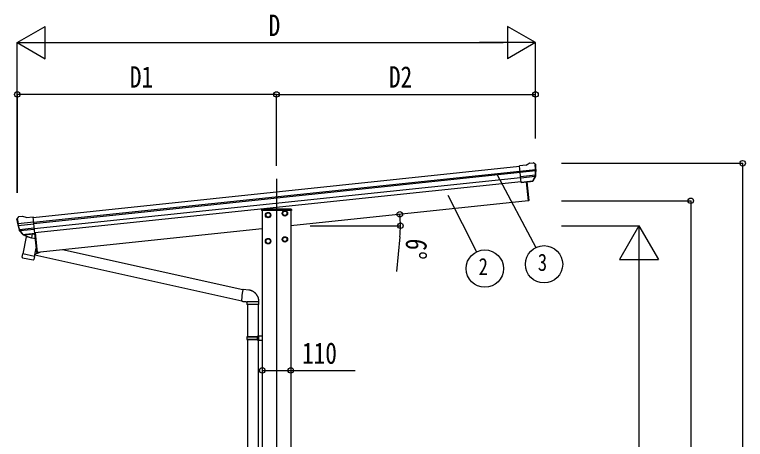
# Model space of a CAD drawing. Units: millimetres, scale not verified. Extents: x -8410 to 8410, y -5940 to 5940.
# Drawn here: x -6754 to -3934, y -2018 to -380 of the extents above; entities that cross this region are included whole.
import ezdxf
from ezdxf.enums import TextEntityAlignment as Align

# ---------------------------------------------------------------- set-up
doc = ezdxf.new("R2010")
doc.units = ezdxf.units.MM
doc.header["$LTSCALE"] = 30
for name, color, linetype in [('0-4_YKK_12', 2, 'Continuous'), ('0-5_YKK_13', 4, 'Continuous'), ('0-6_YKK_A1', 4, 'Continuous'), ('0-7_YKK_D', 6, 'Continuous')]:
    doc.layers.add(name, color=color, linetype=linetype)
doc.styles.add('ＭＳ ゴシック', font='')
doc.styles.get('ＭＳ ゴシック').set_extended_font_data('MS Gothic')

msp = doc.modelspace()

# ---------------------------------------------------------------- linework, layer by layer
at = {"layer": '0-4_YKK_12'}
msp.add_line((-5743.09, -1013.04), (-5743.09, -3894.28), dxfattribs=at)
at = {"layer": '0-5_YKK_13'}
for p, q in [((-4753.19, -951.23), (-4753.19, -951.23)), ((-4749.52, -952.31), (-4749.52, -952.31)), ((-4749.52, -952.31), (-4745.2, -955.81)), ((-4745.2, -955.81), (-4744.34, -956.51)), ((-4742.95, -960.21), (-4743.26, -958.36)), ((-4779.5, -960.03), (-4806.03, -962.81)), ((-4799.24, -1027.37), (-4806.03, -962.81)), ((-4803.87, -983.34), (-4744.13, -977.06)), ((-4743.65, -982.93), (-4803.25, -989.2)), ((-4744.49, -999.69), (-4801.52, -1005.68)), ((-4745.88, -1004.35), (-4801.05, -1010.15)), ((-4754.44, -1020.93), (-4744.99, -1002.62)), ((-4753.38, -1021.35), (-4743.26, -1003.1)), ((-4755.89, -1022.58), (-4799.27, -1027.14)), ((-4799.24, -1027.37), (-4789.3, -1026.32)), ((-4789.3, -1026.32), (-4789.02, -1026.38)), ((-4789.02, -1026.38), (-4763.69, -1023.72)), ((-4779.42, -1025.37), (-4771.89, -1096.98)), ((-4763.69, -1023.72), (-4763.44, -1023.6)), ((-4763.44, -1023.6), (-4755.75, -1022.79)), ((-5801.12, -1131.66), (-5801.34, -1135.28)), ((-5799.87, -1135.28), (-5801.34, -1135.28)), ((-5799.34, -1135.28), (-5799.87, -1135.28)), ((-5686.84, -1135.28), (-5799.34, -1135.28)), ((-5687.56, -1129.78), (-5799.13, -1129.78)), ((-5785.23, -1153.18), (-5780.32, -1144.68)), ((-5780.32, -1144.68), (-5770.51, -1144.68)), ((-5770.51, -1144.68), (-5765.6, -1153.18)), ((-5720.59, -1146.39), (-5715.68, -1137.89)), ((-5715.68, -1137.89), (-5705.87, -1137.89)), ((-5705.87, -1137.89), (-5700.96, -1146.39)), ((-5686.82, -1135.28), (-5687.34, -1135.28)), ((-5685.34, -1135.28), (-5686.82, -1135.28)), ((-5685.57, -1131.66), (-5685.34, -1135.28)), ((-6744.78, -1170.61), (-6744.86, -1168.73)), ((-6743.49, -1165.84), (-6744.19, -1166.7)), ((-6740, -1161.52), (-6743.49, -1165.84)), ((-6680.38, -1180.57), (-6740.12, -1186.85)), ((-6740, -1161.52), (-6739.99, -1161.52)), ((-6736.64, -1159.69), (-6736.63, -1159.69)), ((-6709.06, -1162.83), (-6682.54, -1160.04)), ((-6675.76, -1224.6), (-6682.54, -1160.04)), ((-6739.37, -1192.69), (-6679.77, -1186.43)), ((-6735.07, -1208.9), (-6678.04, -1202.91)), ((-6720.92, -1227.61), (-6733.97, -1211.68)), ((-6732.74, -1213.17), (-6677.57, -1207.38)), ((-6721.86, -1228.25), (-6735.56, -1212.49)), ((-6708.42, -1237.53), (-6721.78, -1303.19)), ((-6711.56, -1228.36), (-6719.25, -1229.17)), ((-6719.16, -1228.93), (-6675.78, -1224.37)), ((-6718.41, -1229.17), (-6716.84, -1229.01)), ((-6716.84, -1229.01), (-6679.3, -1225.06)), ((-6715.05, -1229.47), (-6715.2, -1230.2)), ((-6714.59, -1231.33), (-6689.83, -1241.08)), ((-6711.29, -1228.42), (-6711.56, -1228.36)), ((-6685.96, -1225.76), (-6711.29, -1228.42)), ((-6674.17, -1244.5), (-6708.42, -1237.53)), ((-6706.25, -1234.61), (-6706.91, -1237.84)), ((-6685.44, -1226.09), (-6688.36, -1240.44)), ((-6685.7, -1225.64), (-6685.96, -1225.76)), ((-6675.76, -1224.6), (-6685.7, -1225.64)), ((-6679.3, -1225.06), (-6677.74, -1224.9)), ((-6673.85, -1223.65), (-6666.23, -1296.09)), ((-5720.58, -1246.94), (-5715.67, -1238.44)), ((-5715.67, -1238.44), (-5705.85, -1238.44)), ((-5705.85, -1238.44), (-5700.95, -1246.94)), ((-5785.22, -1253.73), (-5780.31, -1245.23)), ((-5780.31, -1245.23), (-5770.5, -1245.23)), ((-5770.5, -1245.23), (-5765.59, -1253.73)), ((-6676.9, -1312.32), (-6670.4, -1280.36)), ((-6675.13, -1303.62), (-6655.42, -1295.95)), ((-5872.88, -1441.54), (-6568.81, -1286.85)), ((-6724.26, -1315.44), (-6721.77, -1303.19)), ((-6724.05, -1316.83), (-6724.05, -1316.83)), ((-6722.71, -1317.8), (-6681.75, -1326.13)), ((-6676.9, -1312.32), (-6721.78, -1303.19)), ((-6676.91, -1312.32), (-6679.45, -1324.79)), ((-6675.64, -1306.13), (-5877.48, -1483.54)), ((-5857.05, -1487.75), (-5857.05, -1497.75)), ((-5811.17, -1487.75), (-5857.05, -1487.75)), ((-5811.05, -1487.75), (-5811.17, -1487.75)), ((-5811.05, -1497.75), (-5811.05, -1487.75)), ((-5811.05, -1497.75), (-5857.05, -1497.75)), ((-5855.05, -1497.75), (-5855.05, -1621.97)), ((-5813.05, -1619.41), (-5813.05, -1497.75)), ((-5856.05, -1621.97), (-5857.05, -1623.97)), ((-5857.05, -1623.97), (-5857.05, -1631.97)), ((-5817.53, -1623.97), (-5857.05, -1623.97)), ((-5857.05, -1631.97), (-5856.05, -1633.97)), ((-5856.05, -1621.97), (-5817.96, -1621.97)), ((-5855.05, -1633.97), (-5855.05, -2298.34)), ((-5817.53, -1623.97), (-5817.96, -1621.97)), ((-5817.96, -1621.97), (-5813.05, -1621.97)), ((-5813.05, -1623.97), (-5817.53, -1623.97)), ((-5815.05, -1620.47), (-5815.05, -1620.97)), ((-5815.05, -1634.97), (-5815.05, -1635.47)), ((-5813, -1634.97), (-5815.05, -1634.97)), ((-5813.05, -1621.97), (-5813.05, -1620.97)), ((-5813.05, -1621.97), (-5813.05, -1623.97)), ((-5813.05, -1621.97), (-5813, -1621.97)), ((-5813.05, -1623.97), (-5813.05, -1631.97)), ((-5813.05, -1634.97), (-5813.05, -1633.97)), ((-5813.05, -1633.97), (-5813, -1633.97)), ((-5813.05, -2295.78), (-5813.05, -1636.53))]:
    msp.add_line(p, q, dxfattribs=at)
for points in [[(-4779.5, -960.03), (-4767.91, -953.06), (-4767.9, -953.05)], [(-4766.67, -952.64), (-4766.67, -952.64), (-4753.19, -951.23)], [(-4776.93, -1025.11), (-4769.42, -1096.63), (-4769.37, -1097.12)], [(-4770.2, -1098.21), (-4771.74, -1098.47), (-4771.89, -1096.98)], [(-5785.23, -1153.18), (-5780.32, -1161.68), (-5770.51, -1161.68), (-5765.6, -1153.18)], [(-5720.59, -1146.39), (-5715.68, -1154.89), (-5705.87, -1154.89), (-5700.96, -1146.39)], [(-6723.15, -1158.28), (-6723.15, -1158.28), (-6736.63, -1159.69)], [(-6709.06, -1162.83), (-6721.86, -1158.42), (-6721.86, -1158.42)], [(-6676.25, -1224.65), (-6668.73, -1296.25), (-6668.68, -1296.75)], [(-5785.22, -1253.73), (-5780.31, -1262.23), (-5770.5, -1262.23), (-5765.59, -1253.73)], [(-5720.58, -1246.94), (-5715.67, -1255.44), (-5705.85, -1255.44), (-5700.95, -1246.94)], [(-6667.64, -1297.64), (-6666.08, -1297.57), (-6666.23, -1296.09)], [(-5871.82, -1439.87), (-5872.14, -1440.05), (-5872.49, -1440.59), (-5872.86, -1441.48), (-5873.26, -1442.7), (-5873.68, -1444.24), (-5874.11, -1446.07), (-5874.53, -1448.16), (-5874.96, -1450.49), (-5875.37, -1453), (-5875.76, -1455.67), (-5876.14, -1458.46), (-5876.48, -1461.3), (-5876.79, -1464.18), (-5877.05, -1467.03), (-5877.28, -1469.81), (-5877.45, -1472.48), (-5877.58, -1474.99), (-5877.65, -1477.32), (-5877.67, -1479.41), (-5877.64, -1481.24), (-5877.55, -1482.78), (-5877.42, -1484), (-5877.23, -1484.89), (-5876.99, -1485.43), (-5876.72, -1485.61)], [(-5839.57, -1444.94), (-5840.85, -1444.46), (-5842.14, -1444.02), (-5843.45, -1443.62), (-5844.77, -1443.26), (-5846.09, -1442.95), (-5847.43, -1442.67), (-5848.77, -1442.43), (-5850.12, -1442.22), (-5871.8, -1439.87)], [(-5811.05, -1487.75), (-5811.11, -1485.01), (-5811.17, -1483.64), (-5811.27, -1482.28), (-5811.42, -1480.92), (-5811.62, -1479.56), (-5811.87, -1478.22), (-5812.16, -1476.88), (-5812.48, -1475.55), (-5812.85, -1474.23), (-5813.25, -1472.92), (-5813.69, -1471.62), (-5814.17, -1470.34), (-5814.7, -1469.08), (-5815.26, -1467.83), (-5815.85, -1466.59), (-5816.49, -1465.38), (-5817.16, -1464.19), (-5817.87, -1463.02), (-5818.61, -1461.87), (-5819.38, -1460.74), (-5820.2, -1459.64), (-5821.04, -1458.56), (-5821.91, -1457.51), (-5822.82, -1456.48), (-5823.76, -1455.49), (-5824.72, -1454.52), (-5825.72, -1453.58), (-5826.74, -1452.67), (-5827.8, -1451.79), (-5828.87, -1450.95), (-5829.97, -1450.14), (-5831.1, -1449.36), (-5832.25, -1448.62), (-5833.42, -1447.92), (-5834.61, -1447.25), (-5835.83, -1446.61), (-5837.06, -1446.02), (-5838.3, -1445.46), (-5839.57, -1444.94)], [(-5876.74, -1485.61), (-5873.35, -1485.97), (-5869.95, -1486.34), (-5866.55, -1486.71), (-5863.19, -1487.07), (-5860.03, -1487.41), (-5857.05, -1487.75)], [(-5857.05, -1631.97), (-5817.53, -1631.97), (-5817.96, -1633.97), (-5856.05, -1633.97)], [(-5817.53, -1623.97), (-5817.53, -1631.97), (-5813.05, -1631.97), (-5813.05, -1633.97), (-5817.96, -1633.97)], [(-5815.05, -1620.47), (-5815.05, -1619.47), (-5798.05, -1618.97)], [(-5813, -1634.97), (-5813, -1620.97), (-5815.05, -1620.97)], [(-5798.05, -1636.97), (-5815.05, -1636.47), (-5815.05, -1635.47)]]:
    msp.add_lwpolyline(points, dxfattribs=at)
for centre, radius in [((-5775.42, -1153.18), 10.5), ((-5775.42, -1153.18), 9.2), ((-5775.42, -1153.18), 8.5), ((-5710.77, -1146.39), 10.5), ((-5710.77, -1146.39), 9.2), ((-5710.77, -1146.39), 8.5), ((-5710.76, -1246.94), 10.5), ((-5710.76, -1246.94), 9.2), ((-5710.76, -1246.94), 8.5), ((-5775.41, -1253.73), 10.5), ((-5775.41, -1253.73), 9.2), ((-5775.41, -1253.73), 8.5)]:
    msp.add_circle(centre, radius, dxfattribs=at)
for centre, radius, start, end in [((-4766.36, -955.63), 3, 96.02369, 120.97631), ((-4752.67, -956.2), 5, 51.04426, 95.95574), ((-4936.51, -981.86), 192.44, 1.4271, 6.57578), ((-4943.85, -981.32), 200.2, 354.20009, 359.53883), ((-4698.86, -974.95), 45.32, 182.67122, 185.64518), ((-4743.46, -984.27), 1.35, 95.1605, 97.91927), ((-4740.86, -982.71), 2.74, 179.02151, 184.43412), ((-4943.85, -981.32), 202, 354.13916, 6), ((-4747.65, -1001.25), 3, 332.69111, 354.20009), ((-4745.89, -1001.64), 3, 331, 354.13916), ((-4756, -1019.9), 2.99, 285.2717, 331.00739), ((-4770.36, -1097.23), 1, 279.5, 6), ((-5799.13, -1131.78), 2, 90, 176.5), ((-5687.56, -1131.78), 2, 3.5, 90), ((-6543.89, -1149.49), 202, 186, 197.86084), ((-6550.95, -1151.54), 192.44, 185.42422, 190.5729), ((-6736.11, -1164.67), 5, 96.04426, 140.95574), ((-6722.84, -1161.26), 3, 71.02369, 95.97631), ((-6784.84, -1194.2), 45.32, 6.35482, 9.32878), ((-6742.15, -1193.06), 2.74, 7.56588, 12.97849), ((-6739.28, -1194.04), 1.35, 94.08073, 96.8395), ((-6543.89, -1149.49), 200.2, 192.46117, 197.79991), ((-6733.29, -1210.53), 3, 197.86084, 221), ((-6731.65, -1209.77), 3, 197.79991, 219.30889), ((-6719.6, -1226.29), 2.99, 220.99261, 266.7283), ((-6718.46, -1228.67), 0.5, 240.73754, 276), ((-6715.54, -1229.37), 0.5, 348.5, 96), ((-6714.22, -1230.4), 1, 168.5, 248.5), ((-6689.36, -1240.16), 1.03, 242.53897, 344.46569), ((-6684.86, -1226.25), 0.604, 93.09842, 164.70595), ((-6677.79, -1224.4), 0.5, 276, 311.26246), ((-6667.68, -1296.64), 1, 186, 272.5), ((-6722.36, -1315.86), 1.95, 167.54017, 209.97766), ((-6722.31, -1315.84), 2, 209.90962, 258.5), ((-6681.35, -1324.17), 2, 258.5, 341.96843)]:
    msp.add_arc(centre, radius, start, end, dxfattribs=at)
for centre, major_axis, ratio, start_param, end_param in [((-4745.21, -959.81), (-0.87, 5.91), 0.020485, 0.671432, 1.5691306), ((-4750.61, -955.29), (5.88, -1.31), 0.24881, 0.460585, 0.4641038), ((-4746.23, -958.84), (-2.34, 1.9), 0.995767, 3.9859716, 4.712389), ((-4941.54, -1003.27), (-20.92, 199.05), 0.994373, 4.7113789, 4.7277536), ((-4756.2, -1019.6), (-0.11, 3), 0.642905, 3.2459383, 4.203928), ((-4756.07, -1019.81), (1.66, -2.51), 0.997631, 5.8041905, 5.8929484), ((-4756.14, -1019.7), (3.53, -2.11), 0.650902, 5.2561448, 5.3289554), ((-4753.77, -1019.35), (1.08, 3.13), 0.040856, 2.1135035, 2.1416249), ((-6741.86, -1168.59), (1.9, 2.34), 0.995767, 1.5707963, 2.2972137), ((-6738.31, -1164.21), (-5.48, -2.51), 0.24881, 5.8190815, 5.8226003), ((-6742.65, -1169.75), (-0.38, 5.97), 0.020485, 4.7140547, 5.6117533), ((-6541.58, -1171.44), (-20.92, 199.05), 0.994373, 1.5554317, 1.5718064), ((-6721.9, -1226.21), (-1.71, 2.84), 0.040856, 4.1415604, 4.1696818), ((-6719.47, -1225.95), (-0.51, 2.96), 0.642905, 2.0792573, 3.037247), ((-6719.51, -1226.06), (-3.02, -2.79), 0.650902, 0.9542299, 1.0270405), ((-6719.56, -1226.18), (-1.1, -2.8), 0.997631, 0.3902369, 0.4789948)]:
    msp.add_ellipse(centre, major_axis=major_axis, ratio=ratio, start_param=start_param, end_param=end_param, dxfattribs=at)
at = {"layer": '0-6_YKK_A1'}
for p, q in [((-6682.33, -1162.03), (-4805.82, -964.8)), ((-6680.35, -1180.93), (-4803.83, -983.7)), ((-6679.91, -1185.11), (-4803.39, -987.88)), ((-6677.82, -1204.97), (-4801.3, -1007.74)), ((-4799.55, -1024.47), (-6676.06, -1221.7)), ((-4779.42, -1025.37), (-4771.79, -1097.97)), ((-4771.79, -1097.97), (-5688.09, -1194.28)), ((-5798.09, -1135.28), (-5798.09, -3694.28)), ((-5688.09, -1135.28), (-5688.09, -3694.28)), ((-5798.09, -1205.84), (-6666.13, -1297.08)), ((-6674.07, -1221.49), (-6666.13, -1297.08))]:
    msp.add_line(p, q, dxfattribs=at)
at = {"layer": '0-7_YKK_D'}
for p, q in [((-6743.4, -487.81), (-6635.15, -425.31)), ((-6635.15, -550.31), (-6635.15, -425.31)), ((-4743.93, -487.81), (-4852.18, -425.31)), ((-4852.18, -425.31), (-4852.18, -550.31)), ((-6743.4, -1067.91), (-6743.4, -486.81)), ((-6743.4, -487.81), (-6635.15, -550.31)), ((-6743.4, -487.81), (-6526.89, -487.81)), ((-6618.4, -487.81), (-4868.93, -487.81)), ((-4743.93, -487.81), (-4960.43, -487.81)), ((-4743.93, -487.81), (-4852.18, -550.31)), ((-4743.93, -857.75), (-4743.93, -486.81)), ((-6742.9, -1067.85), (-6742.9, -686.81)), ((-5743.09, -687.81), (-6742.9, -687.81)), ((-5743.09, -962.77), (-5743.09, -686.81)), ((-5743.09, -962.77), (-5743.09, -686.81)), ((-5743.09, -687.81), (-4743.93, -687.81)), ((-4743.93, -857.75), (-4743.93, -686.81)), ((-4643.93, -953.21), (-3943.93, -953.21)), ((-3944.93, -953.21), (-3944.93, -3194.28)), ((-4893.24, -995.88), (-4743.34, -1278.71)), ((-5081.75, -1076.9), (-4971.86, -1295.19)), ((-4643.93, -1097.97), (-4143.93, -1097.97)), ((-4144.93, -1097.97), (-4144.93, -3194.28)), ((-5613.73, -1194.28), (-5264.18, -1194.28)), ((-4643.93, -1194.28), (-4343.93, -1194.28)), ((-4344.93, -1194.28), (-4419.93, -1324.19)), ((-4344.93, -1194.28), (-4269.93, -1324.19)), ((-4344.93, -1194.28), (-4344.93, -1454.09)), ((-5267.32, -1236.73), (-5280.83, -1370.71)), ((-4419.93, -1324.19), (-4269.93, -1324.19)), ((-4344.93, -1344.28), (-4344.93, -3044.28))]:
    msp.add_line(p, q, dxfattribs=at)
msp.add_lwpolyline([(-5798.09, -1752.46), (-5688.09, -1752.46), (-5439.99, -1752.46)], dxfattribs=at)
for centre, radius in [((-6742.9, -687.81), 10.62), ((-5743.09, -687.81), 10.62), ((-5743.09, -687.81), 10.62), ((-4743.93, -687.81), 10.62), ((-3944.93, -953.21), 10.62), ((-4144.93, -1097.97), 10.62), ((-5267.5, -1150.08), 10.62), ((-5265.18, -1194.28), 10.62), ((-4939.49, -1359.5), 72), ((-4711.12, -1343.1), 72), ((-5798.09, -1752.46), 10.62), ((-5688.09, -1752.46), 10.62)]:
    msp.add_circle(centre, radius, dxfattribs=at)
for start, end in [(360, 6), (354.23974, 360)]:
    msp.add_arc((-5688.09, -1194.28), 422.91, start, end, dxfattribs=at)

# ---------------------------------------------------------------- texts
at = {"layer": '0-7_YKK_D', "style": 'ＭＳ ゴシック', "width": 0.8}
for s, height, p in [('D', 82.48, (-5773.66, -487.01)), ('D1', 82.48, (-6309, -686.15)), ('D2', 82.48, (-5309.51, -686.15)), ('2', 65.98, (-4963.49, -1404.5)), ('3', 65.98, (-4735.12, -1388.1)), ('110', 82.48, (-5644.79, -1751.66))]:
    msp.add_text(s, height=height, dxfattribs=at).set_placement(p, align=Align.BOTTOM_LEFT)
msp.add_text('6°', height=82.48, rotation=264.24, dxfattribs=at).set_placement((-5266.12, -1238.19), align=Align.BOTTOM_LEFT)

doc.saveas('drawing.dxf')
